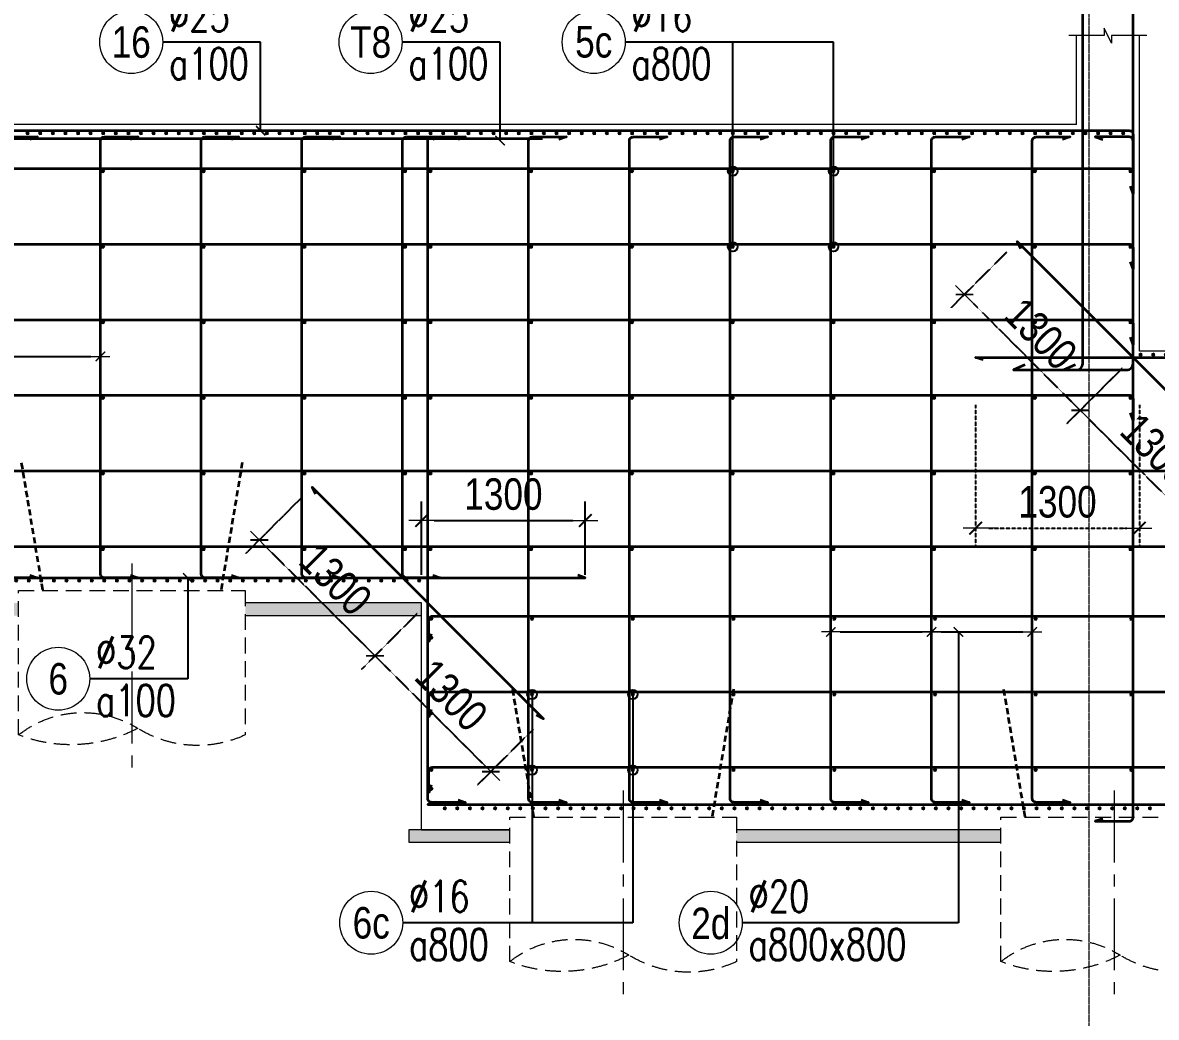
# Model space of a CAD drawing. Header units: millimetres. Extents: x -134772 to 596971, y -129535 to 35703.
# Drawn here: x 274981 to 283983, y -95611 to -87714 of the extents above; entities that cross this region are included whole.
import ezdxf
from ezdxf.enums import TextEntityAlignment as Align

# ---------------------------------------------------------------- set-up
doc = ezdxf.new("R2010")
doc.units = ezdxf.units.MM
doc.header["$MEASUREMENT"] = 0
doc.linetypes.add('CENTER2', pattern=[28.575, 19.05, -3.175, 3.175, -3.175])
doc.linetypes.add('HIDDEN', pattern=[0.375, 0.25, -0.125])
doc.layers.get('Defpoints').update_dxf_attribs({"color": 252})
for name, color, linetype, lineweight in [('KC-TRUC', 5, 'CENTER2', 18), ('NDC_S_AXIS', 5, 'CENTER2', 15), ('NDC_S_CONTINUOUS', 3, 'Continuous', 20), ('NDC_S_DIM', 1, 'Continuous', 9), ('NDC_S_HATCH MATERIAL', 8, 'Continuous', 13), ('NDC_S_LEADER', 1, 'Continuous', 9), ('NDC_S_REBAR', 4, 'Continuous', 35), ('NDC_S_VN TEXT', 7, 'Continuous', 9)]:
    doc.layers.add(name, color=color, linetype=linetype, lineweight=lineweight)
doc.styles.add('ARIAL', font='arial.ttf', dxfattribs={"width": 0.8})
doc.styles.add('NDC_ARIAL', font='arial.ttf', dxfattribs={"width": 0.8})
doc.styles.add('NDC_ROMANS', font='romans.shx', dxfattribs={"width": 0.8})
doc.dimstyles.new('NDC_1-100', dxfattribs={"dimscale": 100, "dimtxt": 2.5, "dimasz": 1, "dimexe": 1.5, "dimexo": 0, "dimgap": 0.8, "dimtad": 1, "dimdec": 0, "dimdsep": 46, "dimtxsty": 'NDC_ARIAL', "dimblk": 'DIMMARK', "dimcen": 49999.938995, "dimdle": 1.5, "dimclrd": 1, "dimclre": 1, "dimclrt": 3, "dimadec": 0, "dimazin": 0, "dimtfac": 1, "dimtdec": 0, "dimtix": 1, "dimtmove": 2, "dimatfit": 3, "dimfxl": 1, "dimarcsym": 0})
doc.dimstyles.new('NDC_1-50', dxfattribs={"dimscale": 50, "dimtxt": 2.5, "dimasz": 1, "dimexe": 1.5, "dimexo": 0, "dimgap": 0.8, "dimtad": 1, "dimdec": 0, "dimdsep": 46, "dimtxsty": 'NDC_ARIAL', "dimblk": 'DIMMARK', "dimcen": 49999.938995, "dimdle": 1.5, "dimclrd": 1, "dimclre": 1, "dimclrt": 3, "dimadec": 0, "dimazin": 0, "dimtfac": 1, "dimtdec": 0, "dimtix": 1, "dimtmove": 2, "dimatfit": 3, "dimfxl": 1, "dimarcsym": 0})

# ---------------------------------------------------------------- blocks, each defined once
blk = doc.blocks.new('*U985')
at = {"layer": 'KC-TRUC', "ltscale": 30}
blk.add_line((0, 311), (0, -1384.9), dxfattribs=at)
at = {"layer": 'NDC_S_HATCH MATERIAL', "color": 2, "linetype": 'HIDDEN', "ltscale": 500}
blk.add_lwpolyline([(900, -1048.7), (899.9, 98.4), (-900, 98.4), (-900, -1048.7)], dxfattribs=at)
for centre, major_axis, start_param, end_param in [((389.8, -1696.5), (-583.1, 583.1), -1.452433, -0.227584), ((-521.2, -233.2), (-635.8, 635.8), 1.921341, 2.912184), ((483.8, 21.8), (812.1, 812.1), 3.446929, 4.297833)]:
    blk.add_ellipse(centre, major_axis=major_axis, ratio=1, start_param=start_param, end_param=end_param, dxfattribs=at)
at = {"layer": 'NDC_S_REBAR', "linetype": 'HIDDEN', "ltscale": 200}
for p, q in [((-876.2, 1114.6), (-707.1, 100)), ((707.1, 100), (876.2, 1114.6))]:
    blk.add_line(p, q, dxfattribs=at)
blk = doc.blocks.new('*U980')
at = {"layer": 'KC-TRUC', "ltscale": 30}
blk.add_line((0, 311), (0, -1384.9), dxfattribs=at)
at = {"layer": 'NDC_S_HATCH MATERIAL', "color": 2, "linetype": 'HIDDEN', "ltscale": 500}
blk.add_lwpolyline([(900, -1048.7), (899.9, 98.4), (-900, 98.4), (-900, -1048.7)], dxfattribs=at)
for centre, major_axis, start_param, end_param in [((389.8, -1696.5), (-583.1, 583.1), -1.452433, -0.227584), ((-521.2, -233.2), (-635.8, 635.8), 1.921341, 2.912184), ((483.8, 21.8), (812.1, 812.1), 3.446929, 4.297833)]:
    blk.add_ellipse(centre, major_axis=major_axis, ratio=1, start_param=start_param, end_param=end_param, dxfattribs=at)
at = {"layer": 'NDC_S_REBAR', "linetype": 'HIDDEN', "ltscale": 200}
for p, q in [((-876.2, 1114.6), (-707.1, 100)), ((707.1, 100), (876.2, 1114.6))]:
    blk.add_line(p, q, dxfattribs=at)
blk = doc.blocks.new('*U981')
at = {"layer": 'KC-TRUC', "ltscale": 30}
blk.add_line((0, 311), (0, -1384.9), dxfattribs=at)
at = {"layer": 'NDC_S_HATCH MATERIAL', "color": 2, "linetype": 'HIDDEN', "ltscale": 500}
blk.add_lwpolyline([(900, -1048.7), (899.9, 98.4), (-900, 98.4), (-900, -1048.7)], dxfattribs=at)
for centre, major_axis, start_param, end_param in [((389.8, -1696.5), (-583.1, 583.1), -1.452433, -0.227584), ((-521.2, -233.2), (-635.8, 635.8), 1.921341, 2.912184), ((483.8, 21.8), (812.1, 812.1), 3.446929, 4.297833)]:
    blk.add_ellipse(centre, major_axis=major_axis, ratio=1, start_param=start_param, end_param=end_param, dxfattribs=at)
at = {"layer": 'NDC_S_REBAR', "linetype": 'HIDDEN', "ltscale": 200}
for p, q in [((-876.2, 1114.6), (-707.1, 100)), ((707.1, 100), (876.2, 1114.6))]:
    blk.add_line(p, q, dxfattribs=at)
blk = doc.blocks.new('kata_block_THEP')
at = {"layer": 'NDC_S_REBAR', "color": 0}
for p, q in [((-0.5, 0), (0.5, 0)), ((-0.35, 0.35), (0.35, -0.35)), ((0.35, 0.35), (-0.35, -0.35)), ((0, 0.5), (0, -0.5))]:
    blk.add_line(p, q, dxfattribs=at)
at = {"layer": 'NDC_S_REBAR', "color": 0, "const_width": 0.0833}
blk.add_lwpolyline([(-0.5, 0, 1), (0.5, 0, 1), (-0.5, 0, 1)], format="xyb", dxfattribs=at)
blk = doc.blocks.new('*U1254')
at = {"layer": 'NDC_S_REBAR', "xscale": 25, "yscale": 25, "zscale": 25}
blk.add_blockref('kata_block_THEP', (0, 0), dxfattribs=at)
blk = doc.blocks.new('*U1255')
at = {"layer": 'NDC_S_CONTINUOUS', "color": 0, "linetype": 'ByBlock', "lineweight": -2, "transparency": 16777216}
for p in [(0, 0), (100, 0), (200, 0), (300, 0), (400, 0), (500, 0), (600, 0), (700, 0), (800, 0), (900, 0), (1000, 0), (1100, 0), (1200, 0), (1300, 0), (1400, 0), (1500, 0), (1600, 0), (1700, 0), (1800, 0), (1900, 0), (2000, 0), (2100, 0), (2200, 0), (2300, 0), (2400, 0), (2500, 0), (2600, 0), (2700, 0), (2800, 0), (2900, 0), (3000, 0), (3100, 0), (3200, 0), (3300, 0), (3400, 0), (3500, 0), (3600, 0), (3700, 0), (3800, 0), (3900, 0), (4000, 0), (4100, 0), (4200, 0), (4300, 0), (4400, 0), (4500, 0), (4600, 0), (4700, 0), (4800, 0), (4900, 0), (5000, 0), (5100, 0), (5200, 0), (5300, 0), (5400, 0), (5500, 0), (5600, 0), (5700, 0), (5800, 0), (5900, 0), (6000, 0), (6100, 0), (6200, 0), (6300, 0), (6400, 0), (6500, 0), (6600, 0), (6700, 0), (6800, 0), (6900, 0), (7000, 0), (7100, 0), (7200, 0), (7300, 0), (7400, 0), (7500, 0), (7600, 0), (7700, 0), (7800, 0), (7900, 0)]:
    blk.add_blockref('*U1254', p, dxfattribs=at)
blk = doc.blocks.new('*U11')
blk.add_circle((-2.5, 0), 2.5)
at = {"layer": 'NDC_S_VN TEXT', "color": 3, "style": 'NDC_ROMANS', "width": 0.75}
for tag, p in [('DK1', (0.5, 0.846)), ('KC1', (0.5, -2.973))]:
    blk.add_attdef(tag, p, '', height=2.5, dxfattribs=at)
at = {"layer": 'NDC_S_VN TEXT', "color": 7, "style": 'ARIAL', "width": 0.8}
blk.add_attdef('SH2', text='', height=2.5, dxfattribs=at).set_placement((-2.5, 0), align=Align.MIDDLE)
blk = doc.blocks.new('DIMMARK')
at = {"layer": 'NDC_S_DIM', "color": 1}
blk.add_line((-1.5, 0), (1, 0), dxfattribs=at)
at = {"layer": 'NDC_S_DIM', "color": 2, "const_width": 0.15}
blk.add_lwpolyline([(-0.5, -0.5), (0.5, 0.5)], dxfattribs=at)
blk = doc.blocks.new('*U1257')
at = {"layer": 'NDC_S_REBAR', "xscale": -25, "yscale": 25, "zscale": 25, "rotation": 270}
blk.add_blockref('kata_block_THEP', (0, 0), dxfattribs=at)
blk = doc.blocks.new('*U1256')
at = {"layer": 'NDC_S_DIM', "color": 0, "linetype": 'ByBlock', "lineweight": -2, "transparency": 16777216}
for p in [(0, 3000), (0, 2400), (0, 1800), (0, 1200), (0, 600), (0, 0)]:
    blk.add_blockref('*U1257', p, dxfattribs=at)
blk = doc.blocks.new('*D1258')
at = {"layer": 'Defpoints', "color": 0, "ltscale": 0.005, "transparency": 16777216}
for p in [(274798, -90364.3), (275598, -90364.3), (275598, -90364.3)]:
    blk.add_point(p, dxfattribs=at)
at = {"layer": 'NDC_S_LEADER', "color": 1, "lineweight": -2, "ltscale": 0.005, "transparency": 16777216}
for p, q in [((274798, -90364.3), (274798, -90289.3)), ((275598, -90364.3), (275598, -90289.3)), ((274873, -90364.3), (275523, -90364.3))]:
    blk.add_line(p, q, dxfattribs=at)
at = {"layer": 'NDC_S_LEADER', "color": 1, "lineweight": -2, "ltscale": 0.005, "transparency": 16777216, "xscale": 75, "yscale": 75, "zscale": 75, "rotation": 180}
blk.add_blockref('DIMMARK', (274798, -90364.3), dxfattribs=at)
at = {"layer": 'NDC_S_LEADER', "color": 1, "lineweight": -2, "ltscale": 0.005, "transparency": 16777216, "xscale": 75, "yscale": 75, "zscale": 75}
blk.add_blockref('DIMMARK', (275598, -90364.3), dxfattribs=at)
blk = doc.blocks.new('_ARCHTICK')
at = {"color": 0, "linetype": 'ByBlock', "const_width": 0.15}
blk.add_lwpolyline([(-0.5, -0.5), (0.5, 0.5)], dxfattribs=at)
blk = doc.blocks.new('*U1249')
at = {"layer": 'NDC_S_REBAR', "xscale": 25, "yscale": 25, "zscale": 25}
blk.add_blockref('kata_block_THEP', (0, 0), dxfattribs=at)
blk = doc.blocks.new('*U1250')
at = {"layer": 'NDC_S_CONTINUOUS', "color": 0, "linetype": 'ByBlock', "lineweight": -2, "transparency": 16777216}
for p in [(4800, 0), (4900, 0), (5000, 0), (5100, 0), (5200, 0), (5300, 0), (5400, 0), (5500, 0), (5600, 0), (5700, 0), (5800, 0), (5900, 0), (6000, 0), (6100, 0), (6200, 0), (6300, 0), (6400, 0), (6500, 0), (6600, 0), (6700, 0), (6800, 0), (6900, 0), (7000, 0), (7100, 0), (7200, 0), (7300, 0), (7400, 0), (7500, 0), (7600, 0), (7700, 0), (7800, 0), (7900, 0), (8000, 0), (8100, 0), (8200, 0), (8300, 0), (8400, 0), (8500, 0), (8600, 0), (8700, 0), (8800, 0), (8900, 0), (9000, 0), (9100, 0), (9200, 0), (9300, 0), (9400, 0), (9500, 0), (9600, 0), (9700, 0), (9800, 0), (9900, 0), (10000, 0), (10100, 0), (10200, 0), (10300, 0), (10400, 0), (10500, 0), (10600, 0), (10700, 0), (10800, 0), (10900, 0), (11000, 0), (11100, 0), (11200, 0), (11300, 0), (11400, 0), (11500, 0), (11600, 0), (11700, 0), (11800, 0), (11900, 0), (12000, 0), (12100, 0), (12200, 0), (12300, 0), (12400, 0), (12500, 0), (12600, 0), (12700, 0), (12800, 0), (12900, 0), (13000, 0), (13100, 0), (13200, 0), (13300, 0), (13400, 0), (13500, 0)]:
    blk.add_blockref('*U1249', p, dxfattribs=at)
blk = doc.blocks.new('*U1261')
at = {"layer": 'NDC_S_REBAR', "xscale": -25, "yscale": 25, "zscale": 25, "rotation": 270}
blk.add_blockref('kata_block_THEP', (0, 0), dxfattribs=at)
blk = doc.blocks.new('*U1260')
at = {"layer": 'NDC_S_DIM', "color": 0, "linetype": 'ByBlock', "lineweight": -2, "transparency": 16777216}
for p in [(0, 3000), (0, 2400), (0, 1800), (0, 1200), (0, 600), (0, 0)]:
    blk.add_blockref('*U1261', p, dxfattribs=at)
blk = doc.blocks.new('*U1263')
at = {"layer": 'NDC_S_REBAR', "xscale": -25, "yscale": 25, "zscale": 25, "rotation": 270}
blk.add_blockref('kata_block_THEP', (0, 0), dxfattribs=at)
blk = doc.blocks.new('*U1262')
at = {"layer": 'NDC_S_DIM', "color": 0, "linetype": 'ByBlock', "lineweight": -2, "transparency": 16777216}
for p in [(0, 3000), (0, 2400), (0, 1800), (0, 1200), (0, 600), (0, 0)]:
    blk.add_blockref('*U1263', p, dxfattribs=at)
blk = doc.blocks.new('*U1265')
at = {"layer": 'NDC_S_REBAR', "xscale": -25, "yscale": 25, "zscale": 25, "rotation": 270}
blk.add_blockref('kata_block_THEP', (0, 0), dxfattribs=at)
blk = doc.blocks.new('*U1264')
at = {"layer": 'NDC_S_DIM', "color": 0, "linetype": 'ByBlock', "lineweight": -2, "transparency": 16777216}
for p in [(0, 3000), (0, 2400), (0, 1800), (0, 1200), (0, 600), (0, 0)]:
    blk.add_blockref('*U1265', p, dxfattribs=at)
blk = doc.blocks.new('*D1268')
at = {"layer": 'Defpoints', "color": 0, "ltscale": 0.005, "transparency": 16777216}
for p in [(281398.4, -92551.3), (282198.4, -92551.3), (282198.4, -92551.3)]:
    blk.add_point(p, dxfattribs=at)
at = {"layer": 'NDC_S_LEADER', "color": 1, "lineweight": -2, "ltscale": 0.005, "transparency": 16777216}
for p, q in [((281398.4, -92551.3), (281398.4, -92476.3)), ((282198.4, -92551.3), (282198.4, -92476.3)), ((281473.4, -92551.3), (282123.4, -92551.3))]:
    blk.add_line(p, q, dxfattribs=at)
at = {"layer": 'NDC_S_LEADER', "color": 1, "lineweight": -2, "ltscale": 0.005, "transparency": 16777216, "xscale": 75, "yscale": 75, "zscale": 75, "rotation": 180}
blk.add_blockref('DIMMARK', (281398.4, -92551.3), dxfattribs=at)
at = {"layer": 'NDC_S_LEADER', "color": 1, "lineweight": -2, "ltscale": 0.005, "transparency": 16777216, "xscale": 75, "yscale": 75, "zscale": 75}
blk.add_blockref('DIMMARK', (282198.4, -92551.3), dxfattribs=at)
blk = doc.blocks.new('*U1266')
at = {"layer": 'NDC_S_REBAR', "xscale": 25, "yscale": 25, "zscale": 25}
blk.add_blockref('kata_block_THEP', (0, 0), dxfattribs=at)
blk = doc.blocks.new('*U1267')
at = {"layer": 'NDC_S_CONTINUOUS', "color": 0, "linetype": 'ByBlock', "lineweight": -2, "transparency": 16777216}
for p in [(0, 0), (100, 0), (200, 0), (300, 0), (400, 0), (500, 0), (600, 0), (700, 0), (800, 0), (900, 0), (1000, 0), (1100, 0), (1200, 0), (1300, 0), (1400, 0), (1500, 0), (1600, 0), (1700, 0), (1800, 0), (1900, 0), (2000, 0), (2100, 0), (2200, 0), (2300, 0), (2400, 0), (2500, 0), (2600, 0), (2700, 0), (2800, 0), (2900, 0), (3000, 0), (3100, 0), (3200, 0), (3300, 0), (3400, 0), (3500, 0), (3600, 0), (3700, 0), (3800, 0), (3900, 0), (4000, 0), (4100, 0), (4200, 0), (4300, 0), (4400, 0), (4500, 0), (4600, 0), (4700, 0), (4800, 0), (4900, 0), (5000, 0), (5100, 0), (5200, 0), (5300, 0), (5400, 0), (5500, 0), (5600, 0)]:
    blk.add_blockref('*U1266', p, dxfattribs=at)
blk = doc.blocks.new('*D1269')
at = {"layer": 'Defpoints', "color": 0, "ltscale": 0.005, "transparency": 16777216}
for p in [(281398.4, -92551.3), (282198.4, -92551.3), (282198.4, -92551.3)]:
    blk.add_point(p, dxfattribs=at)
at = {"layer": 'NDC_S_LEADER', "color": 1, "lineweight": -2, "ltscale": 0.005, "transparency": 16777216}
for p, q in [((281398.4, -92551.3), (281398.4, -92476.3)), ((282198.4, -92551.3), (282198.4, -92476.3)), ((281473.4, -92551.3), (282123.4, -92551.3))]:
    blk.add_line(p, q, dxfattribs=at)
at = {"layer": 'NDC_S_LEADER', "color": 1, "lineweight": -2, "ltscale": 0.005, "transparency": 16777216, "xscale": 75, "yscale": 75, "zscale": 75, "rotation": 180}
blk.add_blockref('DIMMARK', (281398.4, -92551.3), dxfattribs=at)
at = {"layer": 'NDC_S_LEADER', "color": 1, "lineweight": -2, "ltscale": 0.005, "transparency": 16777216, "xscale": 75, "yscale": 75, "zscale": 75}
blk.add_blockref('DIMMARK', (282198.4, -92551.3), dxfattribs=at)
blk = doc.blocks.new('*U1272')
at = {"layer": 'NDC_S_REBAR', "xscale": 25, "yscale": 25, "zscale": 25}
blk.add_blockref('kata_block_THEP', (0, 0), dxfattribs=at)
blk = doc.blocks.new('*U1273')
at = {"layer": 'NDC_S_CONTINUOUS', "color": 0, "linetype": 'ByBlock', "lineweight": -2, "transparency": 16777216}
for p in [(0, 0), (100, 0), (200, 0), (300, 0), (400, 0), (500, 0), (600, 0), (700, 0), (800, 0), (900, 0), (1000, 0), (1100, 0), (1200, 0), (1300, 0), (1400, 0), (1500, 0), (1600, 0), (1700, 0), (1800, 0), (1900, 0), (2000, 0), (2100, 0), (2200, 0), (2300, 0), (2400, 0), (2500, 0), (2600, 0), (2700, 0), (2800, 0), (2900, 0), (3000, 0), (3100, 0), (3200, 0), (3300, 0), (3400, 0), (3500, 0), (3600, 0), (3700, 0), (3800, 0), (3900, 0), (4000, 0), (4100, 0), (4200, 0), (4300, 0), (4400, 0), (4500, 0), (4600, 0), (4700, 0), (4800, 0), (4900, 0), (5000, 0), (5100, 0), (5200, 0), (5300, 0), (5400, 0), (5500, 0), (5600, 0), (5700, 0), (5800, 0), (5900, 0), (6000, 0), (6100, 0), (6200, 0), (6300, 0), (6400, 0), (6500, 0), (6600, 0), (6700, 0), (6800, 0), (6900, 0), (7000, 0), (7100, 0), (7200, 0), (7300, 0), (7400, 0), (7500, 0), (7600, 0), (7700, 0), (7800, 0), (7900, 0), (8000, 0), (8100, 0)]:
    blk.add_blockref('*U1272', p, dxfattribs=at)
blk = doc.blocks.new('*D1274')
at = {"layer": 'Defpoints', "color": 0, "linetype": 'HIDDEN', "transparency": 16777216}
for p in [(282793.8, -89537.5), (283713, -90456.8), (283378.7, -90791.1)]:
    blk.add_point(p, dxfattribs=at)
at = {"layer": 'NDC_S_DIM', "color": 1, "linetype": 'HIDDEN', "lineweight": -2, "transparency": 16777216}
for p, q in [((282793.8, -89537.5), (282353.4, -89977.9)), ((282530.2, -89942.5), (283308, -90720.4)), ((283713, -90456.8), (283272.6, -90897.1))]:
    blk.add_line(p, q, dxfattribs=at)
at = {"layer": 'NDC_S_DIM', "color": 1, "linetype": 'HIDDEN', "lineweight": -2, "transparency": 16777216, "xscale": 100, "yscale": 100, "zscale": 100}
for p, rotation in [((282459.5, -89871.8), 135.0000000000009), ((283378.7, -90791.1), 315.0000000000009)]:
    blk.add_blockref('DIMMARK', p, dxfattribs=dict(at, rotation=rotation))
at = {"layer": 'NDC_S_DIM', "color": 3, "linetype": 'HIDDEN', "transparency": 16777216, "insert": (283066, -90184.6), "char_height": 250, "attachment_point": 5, "rotation": 315, "style": 'NDC_ARIAL'}
blk.add_mtext('1300', dxfattribs=at)
blk = doc.blocks.new('*D1275')
at = {"layer": 'Defpoints', "color": 0, "linetype": 'HIDDEN', "transparency": 16777216}
for p in [(283713, -90456.8), (284632.2, -91376), (284297.9, -91710.3)]:
    blk.add_point(p, dxfattribs=at)
at = {"layer": 'NDC_S_DIM', "color": 1, "linetype": 'HIDDEN', "lineweight": -2, "transparency": 16777216}
for p, q in [((283713, -90456.8), (283272.6, -90897.1)), ((283449.4, -90861.8), (284227.2, -91639.6)), ((284632.2, -91376), (284191.9, -91816.4))]:
    blk.add_line(p, q, dxfattribs=at)
at = {"layer": 'NDC_S_DIM', "color": 1, "linetype": 'HIDDEN', "lineweight": -2, "transparency": 16777216, "xscale": 100, "yscale": 100, "zscale": 100}
for p, rotation in [((283378.7, -90791.1), 135.0000000004834), ((284297.9, -91710.3), 315.0000000004834)]:
    blk.add_blockref('DIMMARK', p, dxfattribs=dict(at, rotation=rotation))
at = {"layer": 'NDC_S_DIM', "color": 3, "linetype": 'HIDDEN', "transparency": 16777216, "insert": (283985.2, -91103.8), "char_height": 250, "attachment_point": 5, "rotation": 315, "style": 'NDC_ARIAL'}
blk.add_mtext('1300', dxfattribs=at)
blk = doc.blocks.new('*U1279')
at = {"layer": 'NDC_S_REBAR', "xscale": -25, "yscale": 25, "zscale": 25, "rotation": 270}
blk.add_blockref('kata_block_THEP', (0, 0), dxfattribs=at)
blk = doc.blocks.new('*U1278')
at = {"layer": 'NDC_S_DIM', "color": 0, "linetype": 'ByBlock', "lineweight": -2, "transparency": 16777216}
for p in [(0, 3000), (0, 2400), (0, 1800), (0, 1200), (0, 600), (0, 0)]:
    blk.add_blockref('*U1279', p, dxfattribs=at)
blk = doc.blocks.new('*U1276')
at = {"layer": 'NDC_S_DIM'}
blk.add_blockref('*U1278', (-3.3, -623.1, 0), dxfattribs=at)
at = {"layer": 'NDC_S_REBAR', "xscale": -25, "yscale": 25, "zscale": 25, "rotation": 270}
for p in [(3.3, -1176.9, 0), (3.3, -1776.9, 0), (3.3, -2376.9, 0)]:
    blk.add_blockref('kata_block_THEP', p, dxfattribs=at)
blk = doc.blocks.new('*U1277')
at = {"layer": 'NDC_S_DIM', "color": 0, "linetype": 'ByBlock', "lineweight": -2, "transparency": 16777216}
for p in [(0, 0), (800, 0), (1600, 0), (2400, 0), (3200, 0), (4000, 0), (4800, 0)]:
    blk.add_blockref('*U1276', p, dxfattribs=at)
blk = doc.blocks.new('*U1283')
at = {"layer": 'NDC_S_REBAR', "xscale": -25, "yscale": 25, "zscale": 25, "rotation": 270}
blk.add_blockref('kata_block_THEP', (0, 0), dxfattribs=at)
blk = doc.blocks.new('*U1282')
at = {"layer": 'NDC_S_DIM', "color": 0, "linetype": 'ByBlock', "lineweight": -2, "transparency": 16777216}
for p in [(0, 3000), (0, 2400), (0, 1800), (0, 1200), (0, 600), (0, 0)]:
    blk.add_blockref('*U1283', p, dxfattribs=at)
blk = doc.blocks.new('*U1280')
at = {"layer": 'NDC_S_DIM'}
blk.add_blockref('*U1282', (-3.3, -623.1, 0), dxfattribs=at)
at = {"layer": 'NDC_S_REBAR', "xscale": -25, "yscale": 25, "zscale": 25, "rotation": 270}
for p in [(3.3, -1176.9, 0), (3.3, -1776.9, 0), (3.3, -2376.9, 0)]:
    blk.add_blockref('kata_block_THEP', p, dxfattribs=at)
blk = doc.blocks.new('*U1281')
at = {"layer": 'NDC_S_DIM', "color": 0, "linetype": 'ByBlock', "lineweight": -2, "transparency": 16777216}
blk.add_blockref('*U1280', (0, 0), dxfattribs=at)
blk = doc.blocks.new('*D1284')
at = {"layer": 'Defpoints', "color": 0, "linetype": 'HIDDEN', "transparency": 16777216}
for p in [(282548.4, -90749), (283848.4, -90749), (283848.4, -91727.4)]:
    blk.add_point(p, dxfattribs=at)
at = {"layer": 'NDC_S_DIM', "color": 1, "linetype": 'HIDDEN', "lineweight": -2, "transparency": 16777216}
for p, q in [((282548.4, -90749), (282548.4, -91877.4)), ((283848.4, -90749), (283848.4, -91877.4)), ((282648.4, -91727.4), (283748.4, -91727.4))]:
    blk.add_line(p, q, dxfattribs=at)
at = {"layer": 'NDC_S_DIM', "color": 1, "linetype": 'HIDDEN', "lineweight": -2, "transparency": 16777216, "xscale": 100, "yscale": 100, "zscale": 100, "rotation": 180}
blk.add_blockref('DIMMARK', (282548.4, -91727.4), dxfattribs=at)
at = {"layer": 'NDC_S_DIM', "color": 1, "linetype": 'HIDDEN', "lineweight": -2, "transparency": 16777216, "xscale": 100, "yscale": 100, "zscale": 100}
blk.add_blockref('DIMMARK', (283848.4, -91727.4), dxfattribs=at)
at = {"layer": 'NDC_S_DIM', "color": 3, "linetype": 'HIDDEN', "transparency": 16777216, "insert": (283198.4, -91519.7), "char_height": 250, "attachment_point": 5, "style": 'NDC_ARIAL'}
blk.add_mtext('1300', dxfattribs=at)
blk = doc.blocks.new('*D1285')
at = {"layer": 'Defpoints', "color": 0, "transparency": 16777216}
for p in [(279448.4, -91665.9), (278148.4, -92098.7), (279448.4, -92098.7)]:
    blk.add_point(p, dxfattribs=at)
at = {"layer": 'NDC_S_DIM', "color": 1, "lineweight": -2, "transparency": 16777216}
for p, q in [((278148.4, -92098.7), (278148.4, -91515.9)), ((279448.4, -92098.7), (279448.4, -91515.9)), ((278248.4, -91665.9), (279348.4, -91665.9))]:
    blk.add_line(p, q, dxfattribs=at)
at = {"layer": 'NDC_S_DIM', "color": 1, "lineweight": -2, "transparency": 16777216, "xscale": 100, "yscale": 100, "zscale": 100, "rotation": 180}
blk.add_blockref('DIMMARK', (278148.4, -91665.9), dxfattribs=at)
at = {"layer": 'NDC_S_DIM', "color": 1, "lineweight": -2, "transparency": 16777216, "xscale": 100, "yscale": 100, "zscale": 100}
blk.add_blockref('DIMMARK', (279448.4, -91665.9), dxfattribs=at)
at = {"layer": 'NDC_S_DIM', "color": 3, "transparency": 16777216, "insert": (278798.4, -91458.2), "char_height": 250, "attachment_point": 5, "style": 'NDC_ARIAL'}
blk.add_mtext('1300', dxfattribs=at)
blk = doc.blocks.new('*D1286')
at = {"layer": 'Defpoints', "color": 0, "linetype": 'HIDDEN', "transparency": 16777216}
for p in [(277193.8, -91487.4), (278113, -92406.6), (277778.7, -92740.9)]:
    blk.add_point(p, dxfattribs=at)
at = {"layer": 'NDC_S_DIM', "color": 1, "linetype": 'HIDDEN', "lineweight": -2, "transparency": 16777216}
for p, q in [((277193.8, -91487.4), (276753.4, -91927.7)), ((276930.2, -91892.4), (277708, -92670.2)), ((278113, -92406.6), (277672.6, -92847))]:
    blk.add_line(p, q, dxfattribs=at)
at = {"layer": 'NDC_S_DIM', "color": 1, "linetype": 'HIDDEN', "lineweight": -2, "transparency": 16777216, "xscale": 100, "yscale": 100, "zscale": 100}
for p, rotation in [((276859.5, -91821.7), 135.0000000000009), ((277778.7, -92740.9), 315.0000000000009)]:
    blk.add_blockref('DIMMARK', p, dxfattribs=dict(at, rotation=rotation))
at = {"layer": 'NDC_S_DIM', "color": 3, "linetype": 'HIDDEN', "transparency": 16777216, "insert": (277466, -92134.4), "char_height": 250, "attachment_point": 5, "rotation": 315, "style": 'NDC_ARIAL'}
blk.add_mtext('1300', dxfattribs=at)
blk = doc.blocks.new('*D1287')
at = {"layer": 'Defpoints', "color": 0, "linetype": 'HIDDEN', "transparency": 16777216}
for p in [(278113, -92406.6), (279032.2, -93325.8), (278697.9, -93660.1)]:
    blk.add_point(p, dxfattribs=at)
at = {"layer": 'NDC_S_DIM', "color": 1, "linetype": 'HIDDEN', "lineweight": -2, "transparency": 16777216}
for p, q in [((278113, -92406.6), (277672.6, -92847)), ((277849.4, -92811.6), (278627.2, -93589.4)), ((279032.2, -93325.8), (278591.9, -93766.2))]:
    blk.add_line(p, q, dxfattribs=at)
at = {"layer": 'NDC_S_DIM', "color": 1, "linetype": 'HIDDEN', "lineweight": -2, "transparency": 16777216, "xscale": 100, "yscale": 100, "zscale": 100}
for p, rotation in [((277778.7, -92740.9), 135.0000000000009), ((278697.9, -93660.1), 315.0000000000009)]:
    blk.add_blockref('DIMMARK', p, dxfattribs=dict(at, rotation=rotation))
at = {"layer": 'NDC_S_DIM', "color": 3, "linetype": 'HIDDEN', "transparency": 16777216, "insert": (278385.2, -93053.6), "char_height": 250, "attachment_point": 5, "rotation": 315, "style": 'NDC_ARIAL'}
blk.add_mtext('1300', dxfattribs=at)
blk = doc.blocks.new('*D1288')
at = {"layer": 'Defpoints', "color": 0, "ltscale": 0.005, "transparency": 16777216}
for p in [(282198.4, -92551.3), (282998.4, -92551.3), (282998.4, -92551.3)]:
    blk.add_point(p, dxfattribs=at)
at = {"layer": 'NDC_S_LEADER', "color": 1, "lineweight": -2, "ltscale": 0.005, "transparency": 16777216}
for p, q in [((282198.4, -92551.3), (282198.4, -92476.3)), ((282998.4, -92551.3), (282998.4, -92476.3)), ((282273.4, -92551.3), (282923.4, -92551.3))]:
    blk.add_line(p, q, dxfattribs=at)
at = {"layer": 'NDC_S_LEADER', "color": 1, "lineweight": -2, "ltscale": 0.005, "transparency": 16777216, "xscale": 75, "yscale": 75, "zscale": 75, "rotation": 180}
blk.add_blockref('DIMMARK', (282198.4, -92551.3), dxfattribs=at)
at = {"layer": 'NDC_S_LEADER', "color": 1, "lineweight": -2, "ltscale": 0.005, "transparency": 16777216, "xscale": 75, "yscale": 75, "zscale": 75}
blk.add_blockref('DIMMARK', (282998.4, -92551.3), dxfattribs=at)
blk = doc.blocks.new('*U1360')
at = {"layer": 'NDC_S_REBAR', "ltscale": 0.005}
blk.add_lwpolyline([(90, -1730), (150, -1750), (-118, -1750, -0.414214), (-150, -1718), (-150, 1718, -0.414214), (-118, 1750), (150, 1750), (90, 1730)], format="xyb", dxfattribs=at)
blk = doc.blocks.new('*U1361')
at = {"layer": 'NDC_S_DIM', "color": 0, "linetype": 'ByBlock', "lineweight": -2, "transparency": 16777216}
for p in [(0, 0), (800, 0), (1600, 0), (2400, 0), (3200, 0), (4000, 0), (4800, 0), (5600, 0), (6400, 0)]:
    blk.add_blockref('*U1360', p, dxfattribs=at)
blk = doc.blocks.new('*U1687')
at = {"layer": 'NDC_S_REBAR', "ltscale": 0.005}
blk.add_lwpolyline([(90, -2621.5), (150, -2641.5), (-120, -2641.5, -0.414214), (-150, -2611.5), (-150, 2611.5, -0.414214), (-120, 2641.5), (150, 2641.5), (90, 2621.5)], format="xyb", dxfattribs=at)
blk = doc.blocks.new('*U1688')
at = {"layer": 'NDC_S_REBAR', "color": 0, "linetype": 'ByBlock', "lineweight": -2, "transparency": 16777216}
for p in [(0, 0), (800, 0), (1600, 0), (2400, 0), (3200, 0), (4000, 0), (4800, 0)]:
    blk.add_blockref('*U1687', p, dxfattribs=at)

msp = doc.modelspace()

# ---------------------------------------------------------------- hatches: boundary and pattern name
at = {"layer": 'NDC_S_HATCH MATERIAL'}
h = msp.add_hatch(dxfattribs=at)
h.set_pattern_fill('AR-CONC', color=256, scale=8)
h.set_pattern_definition([(50, (264048.874, -65701.16), (57.380815, -5.02017), [6, -66]), (355, (264048.874, -65701.16), (-11.10011, 60.17537), [4.8, -52.8]), (100.45144, (264053.656, -65701.58), (46.28071, 55.1552), [5.09922, -56.09137]), (46.1842, (264048.874, -65685.16), (85.3793, -13.24154), [9, -99]), (96.63564, (264055.99, -65686.26), (74.77296, 77.92949), [7.64883, -84.1371]), (351.18416, (264048.87, -65685.16), (74.77296, 77.9295), [7.2, -79.2]), (21, (264056.874, -65689.16), (47.752564, -32.20951), [6, -66]), (326, (264056.874, -65689.16), (19.46523, 58.012), [4.8, -52.8]), (71.45144, (264060.854, -65691.843), (67.21779, 25.80249), [5.09922, -56.09137]), (37.5, (264048.874, -65701.16), (0.972788, 26.631508), [0, -52.16, 0, -53.6, 0, -53]), (7.5, (264048.874, -65701.16), (21.045563, 31.552937), [0, -30.56, 0, -50.96, 0, -20.2]), (327.5, (264031.034, -65701.16), (42.705795, -1.80439), [0, -20, 0, -62.4, 0, -82.8]), (317.5, (264023.034, -65701.16), (46.654894, 8.0084), [0, -26, 0, -41.44, 0, -58.8])])
h.paths.add_polyline_path([(271048, -92421.7), (271048, -92321.7), (270048, -92321.7), (270048, -92421.7)])
h.paths.add_polyline_path([(274948.1, -92421.7), (274948.1, -92321.7), (272848, -92321.7), (272848, -92421.7)])
h.paths.add_polyline_path([(276748.1, -92321.7), (276748.1, -92421.7), (278148.4, -92421.7), (278148.4, -92321.7)])
h = msp.add_hatch(dxfattribs=at)
h.set_pattern_fill('AR-CONC', color=256, scale=8)
h.set_pattern_definition([(50, (272049.336, -67501.16), (57.380815, -5.02017), [6, -66]), (355, (272049.336, -67501.16), (-11.10011, 60.17537), [4.8, -52.8]), (100.45144, (272054.12, -67501.58), (46.28071, 55.1552), [5.099215, -56.09137]), (46.1842, (272049.336, -67485.16), (85.3793, -13.24154), [9, -99]), (96.63564, (272056.45, -67486.26), (74.77296, 77.92949), [7.64883, -84.1371]), (351.18416, (272049.34, -67485.16), (74.77296, 77.92949), [7.2, -79.2]), (21, (272057.336, -67489.16), (47.752564, -32.20951), [6, -66]), (326, (272057.336, -67489.16), (19.46523, 58.012), [4.8, -52.8]), (71.45144, (272061.316, -67491.843), (67.21779, 25.80249), [5.099215, -56.09137]), (37.5, (272049.336, -67501.16), (0.972788, 26.631508), [0, -52.16, 0, -53.6, 0, -53]), (7.5, (272049.336, -67501.16), (21.045563, 31.552937), [0, -30.56, 0, -50.96, 0, -20.2]), (327.5, (272031.496, -67501.16), (42.705795, -1.80439), [0, -20, 0, -62.4, 0, -82.8]), (317.5, (272023.496, -67501.16), (46.654894, 8.0084), [0, -26, 0, -41.44, 0, -58.8])])
h.paths.add_polyline_path([(278848.3, -94221.7), (278848.3, -94121.7), (278048.4, -94121.7), (278048.4, -94221.7)])
h.paths.add_polyline_path([(282748.4, -94221.7), (282748.4, -94121.7), (280648.2, -94121.7), (280648.2, -94221.7)])
h.paths.add_polyline_path([(286648.5, -94221.7), (286648.5, -94121.7), (284548.3, -94121.7), (284548.3, -94221.7)])
h.paths.add_polyline_path([(290548.6, -94221.7), (290548.6, -94121.7), (288448.4, -94121.7), (288448.4, -94221.7)])
h.paths.add_polyline_path([(294448.2, -94221.7), (294448.2, -94121.7), (292348.5, -94121.7), (292348.5, -94221.7)])
h.paths.add_polyline_path([(296248.2, -94121.7), (296248.2, -94221.7), (297148.4, -94221.7), (297148.4, -94121.7)])

# ---------------------------------------------------------------- linework, layer by layer
at = {"layer": 'NDC_S_AXIS'}
msp.add_line((283448.4, -82308.8), (283448.4, -98317.7), dxfattribs=at)
at = {"layer": 'NDC_S_CONTINUOUS'}
for p, q in [((283348.4, -88521.3), (283348.4, -87816.7)), ((283848.4, -90321.3), (283848.4, -87816.7)), ((283348.4, -88521.3), (270148, -88521.3)), ((292048.4, -90321.3), (283848.4, -90321.3)), ((278148.4, -92321.3), (276748.1, -92321.3)), ((278148.4, -94121.3), (278148.4, -92321.3)), ((278848.3, -94121.3), (278148.4, -94121.3)), ((278148.4, -94121.3), (278848.3, -94121.3)), ((282748.4, -94121.3), (280648.2, -94121.3))]:
    msp.add_line(p, q, dxfattribs=at)
at = {"layer": 'NDC_S_DIM'}
msp.add_lwpolyline([(283908.4, -87816.7), (283628.4, -87816.7), (283628.4, -87876.7), (283568.4, -87756.7), (283568.4, -87816.7), (283288.4, -87816.7)], dxfattribs=at)
at = {"layer": 'NDC_S_HATCH MATERIAL'}
for p, q in [((276748.1, -92421.4), (278148.4, -92421.4)), ((278148.4, -94121.3), (278048.4, -94121.3)), ((278048.4, -94121.3), (278048.4, -94221.3)), ((278048.4, -94221.3), (278848.3, -94221.3)), ((280648.2, -94221.3), (282748.4, -94221.3))]:
    msp.add_line(p, q, dxfattribs=at)
at = {"layer": 'NDC_S_REBAR'}
msp.add_line((273148.4, -88634.2), (279108.4, -88634.2), dxfattribs=at)
at = {"layer": 'NDC_S_REBAR', "color": 8, "ltscale": 0.005}
for points in [[(282939.7, -90430.9), (282848.2, -90471.3), (283348.4, -90471.3, 0.414214), (283398.4, -90421.3), (283398.4, -85874.1), (283443.9, -85963.2)], [(283339.7, -90430.9), (283248.2, -90471.3), (283748.4, -90471.3, 0.414214), (283798.4, -90421.3), (283798.4, -86929.3), (283753, -87018.4)]]:
    msp.add_lwpolyline(points, format="xyb", dxfattribs=at)
at = {"layer": 'NDC_S_REBAR', "ltscale": 0.005}
for points in [[(270218, -89011.3), (270198, -89071.3), (270198, -88601.3, -0.414214), (270228, -88571.3), (283768.4, -88571.3, -0.414214), (283798.4, -88601.3), (283798.4, -89071.3), (283778.4, -89011.3)], [(270218, -89011.3), (270198, -89071.3), (270198, -88601.3, -0.414214), (270228, -88571.3), (283768.4, -88571.3, -0.414214), (283798.4, -88601.3), (283798.4, -89071.3), (283778.4, -89011.3)], [(283558.4, -94034.2), (283498.4, -94054.2), (283768.4, -94054.2, 0.414214), (283798.4, -94024.2), (283798.4, -88651.3, 0.414214), (283768.4, -88621.3), (283498.4, -88621.3), (283558.4, -88641.3)], [(270218, -91681.3), (270198, -91621.3), (270198, -92091.3, 0.414214), (270228, -92121.3), (279448.4, -92121.3), (279388.4, -92101.3)], [(270218, -92012), (270198, -92072), (270198, -91902, -0.414214), (270228, -91872), (296968.4, -91872, -0.414214), (296998.4, -91902), (296998.4, -92072), (296978.4, -92012)]]:
    msp.add_lwpolyline(points, format="xyb", dxfattribs=at)
at = {"layer": 'NDC_S_REBAR', "ltscale": 0.005, "elevation": 0}
for points in [[(270218, -89012), (270198, -89072), (270198, -88902, -0.414214), (270228, -88872), (283768.4, -88872, -0.414214), (283798.4, -88902), (283798.4, -89072), (283778.4, -89012)], [(270218, -89612), (270198, -89672), (270198, -89502, -0.414214), (270228, -89472), (283768.4, -89472, -0.414214), (283798.4, -89502), (283798.4, -89672), (283778.4, -89612)], [(270218, -90212), (270198, -90272), (270198, -90102, -0.414214), (270228, -90072), (283768.4, -90072, -0.414214), (283798.4, -90102), (283798.4, -90272), (283778.4, -90212)], [(270218, -90812), (270198, -90872), (270198, -90702, -0.414214), (270228, -90672), (283768.4, -90672, -0.414214), (283798.4, -90702), (283798.4, -90872), (283778.4, -90812)], [(270218, -91412), (270198, -91472), (270198, -91302, -0.414214), (270228, -91272), (296968.4, -91272, -0.414214), (296998.4, -91302), (296998.4, -91472), (296978.4, -91412)], [(278225, -92565.8), (278205, -92625.8), (278205, -92455.8, -0.414214), (278235, -92425.8), (296968.4, -92425.8, -0.414214), (296998.4, -92455.8), (296998.4, -92625.8), (296978.4, -92565.8)], [(278225, -93165.8), (278205, -93225.8), (278205, -93055.8, -0.414214), (278235, -93025.8), (296968.4, -93025.8, -0.414214), (296998.4, -93055.8), (296998.4, -93225.8), (296978.4, -93165.8)], [(278225, -93765.8), (278205, -93825.8), (278205, -93655.8, -0.414214), (278235, -93625.8), (296968.4, -93625.8, -0.414214), (296998.4, -93655.8), (296998.4, -93825.8), (296978.4, -93765.8)]]:
    msp.add_lwpolyline(points, format="xyb", dxfattribs=at)
at = {"layer": 'NDC_S_REBAR', "ltscale": 0.005}
for points in [[(282907.5, -89508.7), (282879.2, -89452.1), (284717.7, -91290.6), (284661.1, -91262.3)], [(282608.4, -90391.3), (282548.4, -90371.3), (293348.4, -90371.3), (293288.4, -90391.3)], [(277307.5, -91458.5), (277279.2, -91401.9), (279117.7, -93240.4), (279061.1, -93212.1)], [(278258.4, -93901.3), (278198.4, -93921.3), (297008.4, -93921.3), (296948.4, -93901.3)]]:
    msp.add_lwpolyline(points, dxfattribs=at)

# ---------------------------------------------------------------- block references
at = {"xscale": -1}
for name, p in [('*U985', (275848.1, -92319.8)), ('*U980', (279748.2, -94119.8)), ('*U981', (283648.3, -94119.8))]:
    msp.add_blockref(name, p, dxfattribs=at)
at = {"layer": 'NDC_S_CONTINUOUS', "xscale": -1, "rotation": 180}
msp.add_blockref('*U1250', (270221, -88591, 0), dxfattribs=at)
at = {"layer": 'NDC_S_CONTINUOUS'}
for name, p in [('*U1273', (283857.6, -90349.8)), ('*U1255', (270228, -92142.5)), ('*U1267', (278331.4, -93950.8))]:
    msp.add_blockref(name, p, dxfattribs=at)
at = {"layer": 'NDC_S_DIM', "ltscale": 0.005, "xscale": 100, "yscale": 100, "zscale": 100}
for p, values in [((276092.7, -87867.8), {'SH2': '16', 'DK1': '%%c25', 'KC1': 'a100'}), ((277994, -87867.8), {'SH2': 'T8', 'DK1': '%%c25', 'KC1': 'a100'}), ((279765.5, -87867.8), {'SH2': '5c', 'DK1': '%%c16', 'KC1': 'a800'}), ((275513.2, -92922.8), {'SH2': '6', 'DK1': '%%c32', 'KC1': 'a100'}), ((277998.3, -94860, 0), {'SH2': '6c', 'DK1': '%%c16', 'KC1': 'a800'}), ((280695.2, -94860), {'SH2': '2d', 'DK1': '%%c20', 'KC1': 'a800x800'})]:
    msp.add_blockref('*U11', p, dxfattribs=at).add_auto_attribs(values)
at = {"layer": 'NDC_S_DIM'}
for name, p in [('*U1361', (271748, -90371.3)), ('*U1256', (275618.5, -91893.7)), ('*U1260', (276418.5, -91893.7)), ('*U1262', (277218.5, -91893.7)), ('*U1264', (278018.5, -91893.7)), ('*U1277', (278222.3, -91270.6, 0)), ('*U1281', (283781, -91270.6, 0))]:
    msp.add_blockref(name, p, dxfattribs=at)
at = {"layer": 'NDC_S_REBAR'}
msp.add_blockref('*U1688', (278348.4, -91262.8), dxfattribs=at)
at = {"layer": 'NDC_S_REBAR', "xscale": -25, "yscale": 25, "zscale": 25, "rotation": 270}
for p in [(278225.5, -92597.5, 0), (278225.5, -93197.5, 0), (278225.5, -93797.5, 0)]:
    msp.add_blockref('kata_block_THEP', p, dxfattribs=at)

# ---------------------------------------------------------------- dimensions: what is measured, and where the dimension line sits
at = {"layer": 'NDC_S_DIM', "linetype": 'HIDDEN'}
for p1, p2, picture, middle in [((282793.8, -89537.5), (283713, -90456.8), '*D1274', (283066, -90184.6)), ((277193.8, -91487.4), (278113, -92406.6), '*D1286', (277466, -92134.4)), ((278113, -92406.6), (279032.2, -93325.8), '*D1287', (278385.2, -93053.6))]:
    dim = msp.add_aligned_dim(p1=p1, p2=p2, distance=-472.7, dimstyle='NDC_1-100', dxfattribs=at)
    dim.commit()
    dim.dimension.update_dxf_attribs({"geometry": picture, "text_midpoint": middle})
dim = msp.add_linear_dim(base=(284297.9, -91710.3), p1=(283713, -90456.8), p2=(284632.2, -91376), angle=135, dimstyle='NDC_1-100', dxfattribs=at)
dim.commit()
dim.dimension.update_dxf_attribs({"geometry": '*D1275', "text_midpoint": (283985.2, -91103.8)})
dim = msp.add_linear_dim(base=(283848.4, -91727.4), p1=(282548.4, -90749), p2=(283848.4, -90749), dimstyle='NDC_1-100', dxfattribs=at)
dim.commit()
dim.dimension.update_dxf_attribs({"geometry": '*D1284', "text_midpoint": (283198.4, -91519.7)})
at = {"layer": 'NDC_S_DIM'}
dim = msp.add_linear_dim(base=(279448.4, -91665.9), p1=(278148.4, -92098.7), p2=(279448.4, -92098.7), dimstyle='NDC_1-100', dxfattribs=at)
dim.commit()
dim.dimension.update_dxf_attribs({"geometry": '*D1285', "text_midpoint": (278798.4, -91458.2)})
at = {"layer": 'NDC_S_LEADER', "ltscale": 0.005}
for p1, p2, picture, middle in [((274798, -90364.3), (275598, -90364.3), '*D1258', (275198, -90364.3)), ((281398.4, -92551.3), (282198.4, -92551.3), '*D1268', (281798.4, -92551.3)), ((281398.4, -92551.3), (282198.4, -92551.3), '*D1269', (281798.4, -92551.3)), ((282198.4, -92551.3), (282998.4, -92551.3), '*D1288', (282598.4, -92551.3))]:
    dim = msp.add_aligned_dim(p1=p1, p2=p2, distance=0, text=' ', dimstyle='NDC_1-50', override={"dimasz": 1.5, "dimldrblk": 'ARCHTICK'}, dxfattribs=at)
    dim.commit()
    dim.dimension.update_dxf_attribs({"geometry": picture, "text_midpoint": middle})

# ---------------------------------------------------------------- leaders
for points, override in [([(276870.4, -88571.3), (276870.4, -87867.8), (276092.7, -87867.8)], {"dimasz": 1.5, "dimldrblk": 'ARCHTICK'}), ([(278771.7, -88650.7), (278771.7, -87867.8), (277994, -87867.8)], {"dimasz": 1.5, "dimldrblk": 'ARCHTICK'}), ([(280619, -89493.7), (280619, -87867.8), (279765.5, -87867.8)], {"dimasz": 1.5, "dimldrblk": 'DotBlank'}), ([(281419, -88893.7), (281419, -87867.8), (279765.5, -87867.8)], {"dimasz": 1.5, "dimldrblk": 'DotBlank'}), ([(280619, -88893.7), (280619, -87867.8), (279765.5, -87867.8)], {"dimasz": 1.5, "dimldrblk": 'DotBlank'}), ([(281419, -89493.7), (281419, -87867.8), (279980.9, -87867.8)], {"dimasz": 1.5, "dimldrblk": 'DotBlank'}), ([(276290.9, -92121.3), (276290.9, -92922.8), (275513.2, -92922.8)], {"dimasz": 1.5, "dimldrblk": 'ARCHTICK'}), ([(282411.6, -92551.3), (282411.6, -94860), (280695.2, -94860)], {"dimasz": 1.5, "dimldrblk": 'ARCHTICK'}), ([(279025.5, -93047.5, 0), (279025.5, -94860, 0), (277998.3, -94860, 0)], {"dimasz": 1.5, "dimldrblk": 'DotBlank'}), ([(279825.5, -93047.5, 0), (279825.5, -94860, 0), (278387.5, -94860, 0)], {"dimasz": 1.5, "dimldrblk": 'DotBlank'}), ([(279825.5, -93647.5, 0), (279825.5, -94860, 0), (277998.3, -94860, 0)], {"dimasz": 1.5, "dimldrblk": 'DotBlank'}), ([(279025.5, -93647.5, 0), (279025.5, -94860, 0), (277998.3, -94860, 0)], {"dimasz": 1.5, "dimldrblk": 'DotBlank'})]:
    msp.add_leader(points, dimstyle='NDC_1-50', override=override, dxfattribs=at)

doc.saveas('drawing.dxf')
